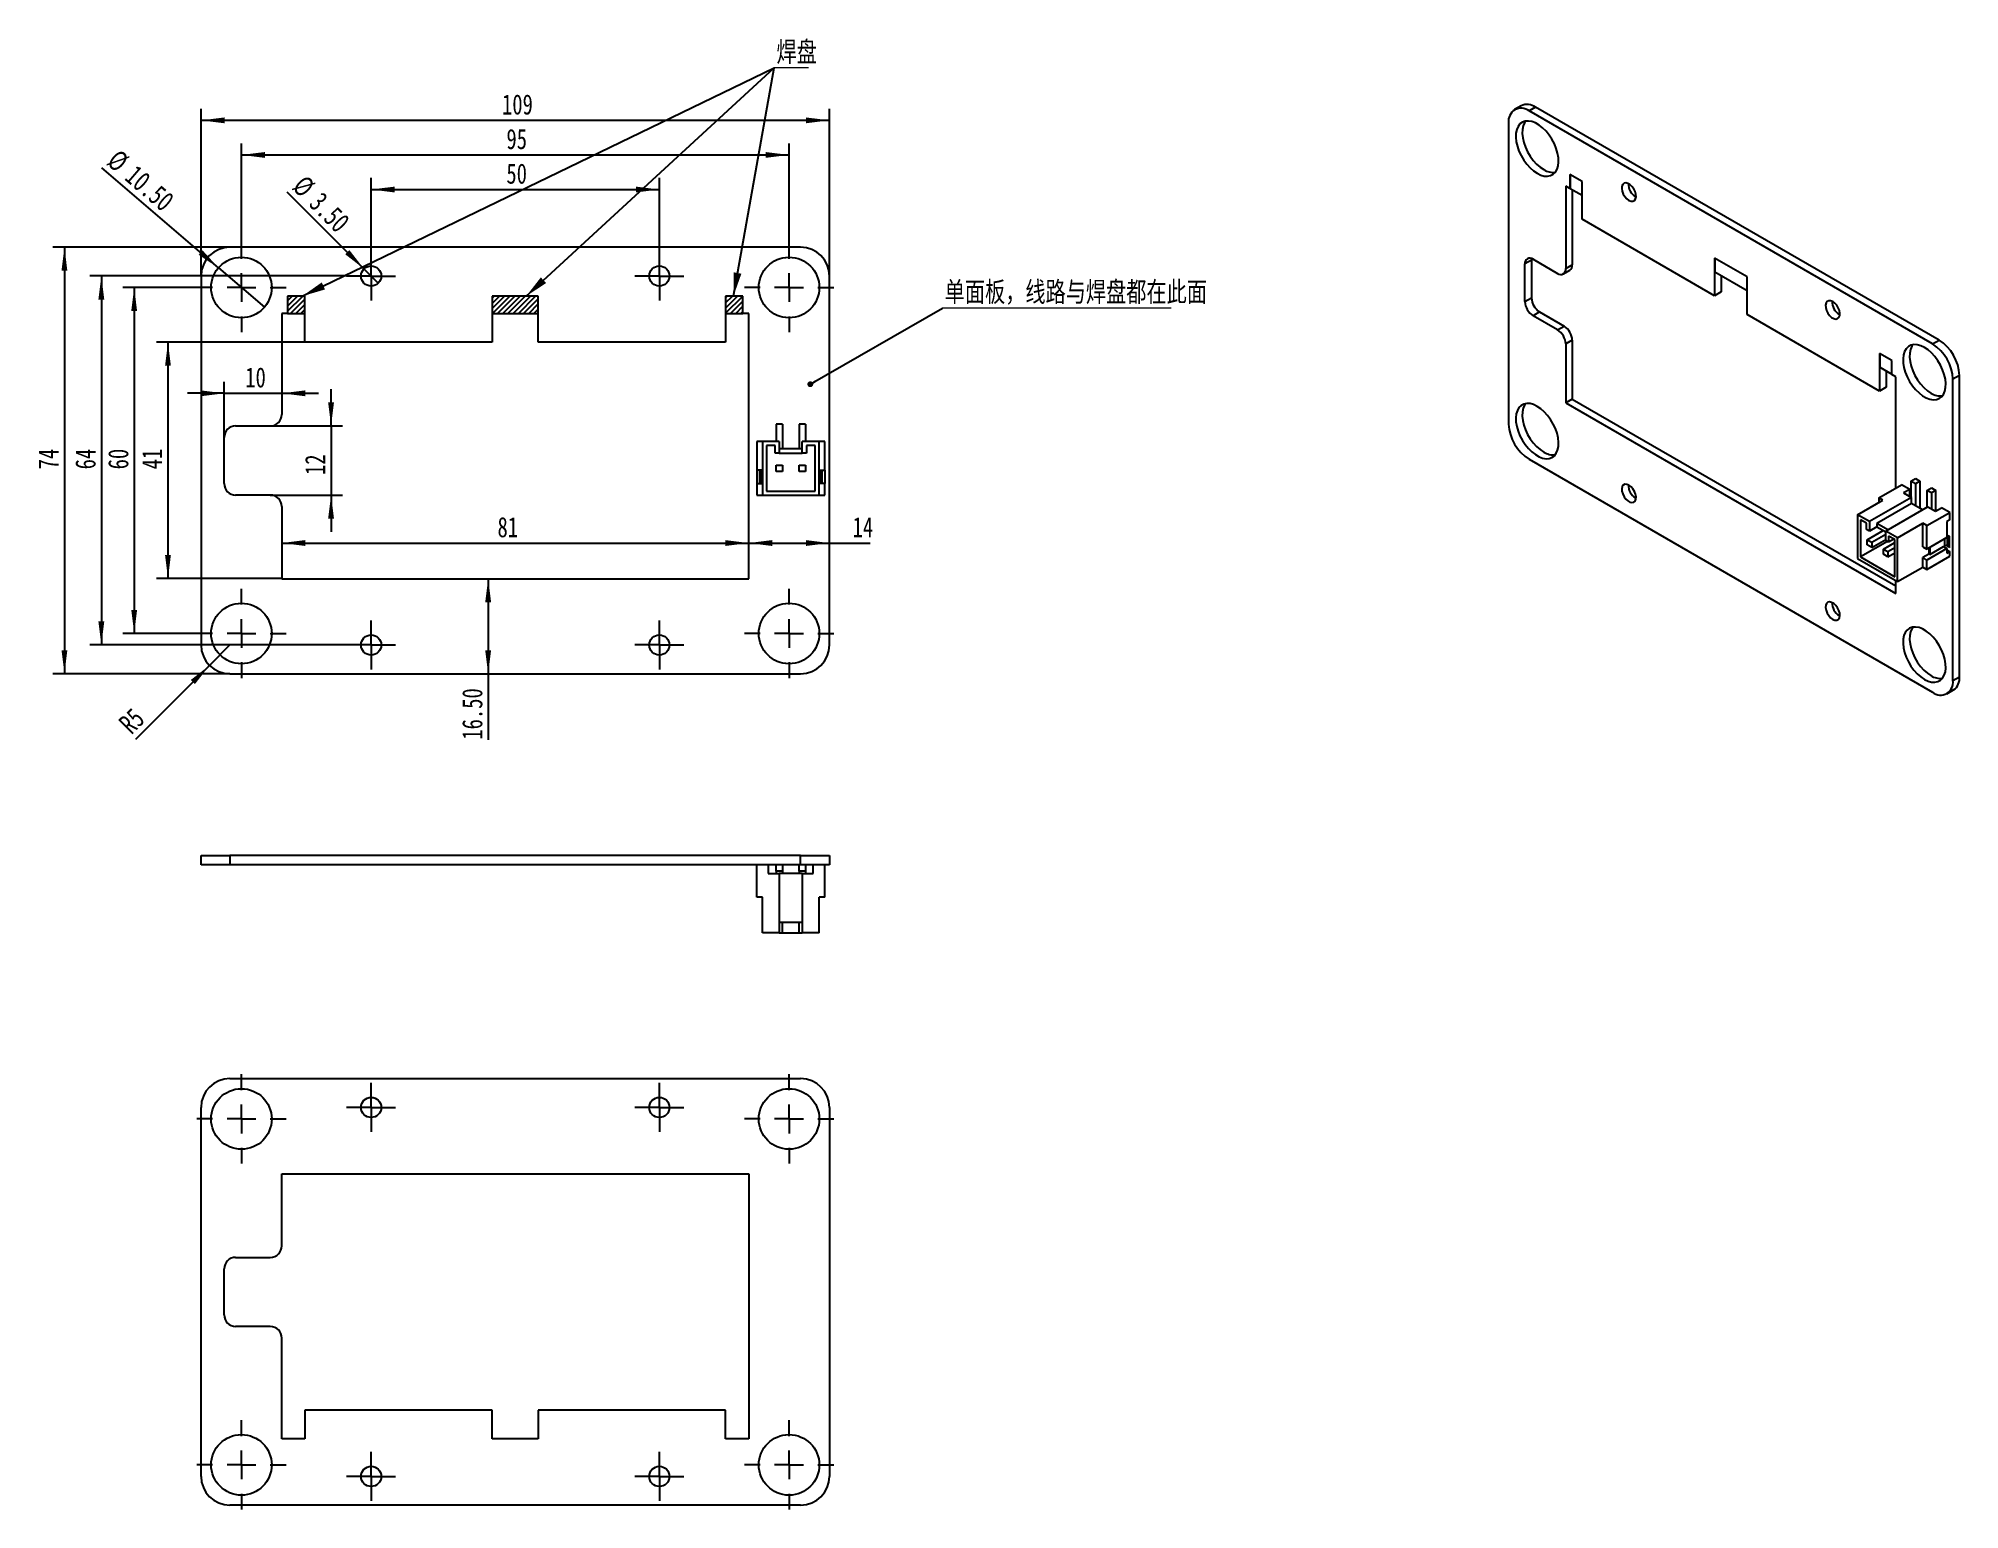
# Model space of a CAD drawing. Header units: millimetres. Extents: x 550 to 883, y 44 to 299.
import ezdxf

# ---------------------------------------------------------------- set-up
doc = ezdxf.new("R2010")
doc.units = ezdxf.units.MM
doc.linetypes.add('CENTERX2', pattern=[20.32, 12.7, -2.54, 2.54, -2.54])
for name, color, linetype, lineweight in [('中心线层', 1, 'CENTERX2', 25), ('剖面线层', 2, 'Continuous', 25), ('标注层', 150, 'Continuous', 25)]:
    doc.layers.add(name, color=color, linetype=linetype, lineweight=lineweight)
doc.styles.add('SLDTEXTSTYLE0', font='hyswlongfangsong.ttf', dxfattribs={"bigfont": 'bigfont'})
doc.styles.add('SLDTEXTSTYLE2', font='hyswlongfangsong.ttf')
doc.styles.get("Standard").update_dxf_attribs({"font": 'hyswlongfangsong.ttf'})
doc.dimstyles.new('SLDDIMSTYLE0', dxfattribs={"dimtxt": 3.5, "dimasz": 4.08, "dimexe": 0, "dimexo": 0.0625, "dimgap": 0.875, "dimtad": 2, "dimrnd": 1e-09, "dimzin": 12, "dimdsep": 46, "dimtxsty": 'SLDTEXTSTYLE2', "dimsah": 1, "dimcen": 0.09, "dimadec": 0, "dimazin": 3, "dimtfac": 1, "dimtofl": 0, "dimtmove": 0, "dimatfit": 3, "dimfxl": 0, "dimfrac": 2, "dimtolj": 1, "dimtzin": 12, "dimarcsym": 0})
doc.dimstyles.new('SLDDIMSTYLE1', dxfattribs={"dimtxt": 3.5, "dimasz": 4.08, "dimexe": 0, "dimexo": 0.0625, "dimgap": 0.875, "dimtad": 2, "dimrnd": 1e-09, "dimzin": 12, "dimdsep": 46, "dimtxsty": 'SLDTEXTSTYLE2', "dimsah": 1, "dimcen": 0, "dimadec": 0, "dimazin": 3, "dimtfac": 1, "dimtofl": 0, "dimtmove": 0, "dimatfit": 3, "dimfxl": 0, "dimfrac": 2, "dimtolj": 1, "dimtzin": 12, "dimarcsym": 0})
doc.dimstyles.new('SLDDIMSTYLE2', dxfattribs={"dimtxt": 3.5, "dimasz": 4.08, "dimexe": 0, "dimexo": 0.0625, "dimgap": 0.875, "dimtad": 2, "dimrnd": 1e-09, "dimzin": 4, "dimdsep": 46, "dimtxsty": 'SLDTEXTSTYLE2', "dimblk1": 'NONE', "dimsah": 1, "dimcen": 0, "dimadec": 0, "dimazin": 1, "dimtfac": 1, "dimtmove": 0, "dimatfit": 3, "dimldrblk": 'NONE', "dimfxl": 0, "dimfrac": 2, "dimtolj": 1, "dimtzin": 12, "dimarcsym": 0})
doc.dimstyles.new('SLDDIMSTYLE3', dxfattribs={"dimtxt": 3.5, "dimasz": 4.08, "dimexe": 0, "dimexo": 0.0625, "dimgap": 0.875, "dimtad": 2, "dimrnd": 1e-09, "dimzin": 4, "dimdsep": 46, "dimtxsty": 'SLDTEXTSTYLE2', "dimsah": 1, "dimcen": 0.09, "dimadec": 0, "dimazin": 1, "dimtfac": 1, "dimtofl": 0, "dimtmove": 0, "dimatfit": 3, "dimfxl": 0, "dimfrac": 2, "dimtolj": 1, "dimtzin": 12, "dimarcsym": 0})
doc.dimstyles.new('SLDDIMSTYLE4', dxfattribs={"dimtxt": 3.5, "dimasz": 4.08, "dimexe": 0, "dimexo": 0.0625, "dimgap": 0.875, "dimtad": 2, "dimrnd": 1e-09, "dimzin": 12, "dimdsep": 46, "dimtxsty": 'SLDTEXTSTYLE2', "dimsah": 1, "dimcen": 0.09, "dimadec": 0, "dimazin": 3, "dimtfac": 1, "dimtmove": 0, "dimatfit": 0, "dimfxl": 0, "dimfrac": 2, "dimtolj": 1, "dimtzin": 12, "dimarcsym": 0})
doc.dimstyles.new('SLDDIMSTYLE5', dxfattribs={"dimtxt": 0.18, "dimasz": 4.08, "dimexe": 0, "dimexo": 0.0625, "dimgap": 0, "dimtad": 0, "dimtih": 1, "dimtoh": 1, "dimdec": 0, "dimrnd": 1e-09, "dimzin": 0, "dimdsep": 46, "dimtxsty": 'Standard', "dimsah": 1, "dimcen": 0.09, "dimadec": 0, "dimazin": 0, "dimtfac": 4.08, "dimtdec": 0, "dimtofl": 0, "dimtmove": 0, "dimatfit": 3, "dimfxl": 0, "dimfrac": 2, "dimtolj": 1, "dimtzin": 0, "dimarcsym": 0})
doc.dimstyles.new('SLDDIMSTYLE6', dxfattribs={"dimtxt": 0.18, "dimasz": 1.016, "dimexe": 0, "dimexo": 0.0625, "dimgap": 0, "dimtad": 0, "dimtih": 1, "dimtoh": 1, "dimdec": 0, "dimrnd": 1e-09, "dimzin": 0, "dimdsep": 46, "dimtxsty": 'Standard', "dimblk1": 'DOT', "dimblk2": 'DOT', "dimsah": 1, "dimcen": 0.09, "dimadec": 0, "dimazin": 0, "dimtfac": 1.016, "dimtdec": 0, "dimtofl": 0, "dimtmove": 0, "dimatfit": 3, "dimldrblk": 'DOT', "dimfxl": 0, "dimfrac": 2, "dimtolj": 1, "dimtzin": 0, "dimarcsym": 0})

# ---------------------------------------------------------------- blocks, each defined once
blk = doc.blocks.new('_D')
at = {"layer": '标注层'}
for p, q in [((577.93, 257.81), (577.93, 286.81)), ((686.93, 257.81), (686.93, 286.81)), ((577.93, 284.81), (686.93, 284.81))]:
    blk.add_line(p, q, dxfattribs=at)
for points in [[(577.93, 284.81), (582.01, 284.3), (582.01, 285.31)], [(686.93, 284.81), (682.85, 285.31), (682.85, 284.3)]]:
    blk.add_solid(points, dxfattribs=at)
at = {"layer": '标注层', "insert": (630.13, 289.32), "char_height": 3.5, "attachment_point": 1, "style": 'SLDTEXTSTYLE2'}
blk.add_mtext('109', dxfattribs=at)
blk = doc.blocks.new('_D_1')
at = {"layer": '标注层'}
for p, q in [((582.93, 262.81), (552.23, 262.81)), ((554.23, 262.81), (554.23, 188.81)), ((582.93, 188.81), (552.23, 188.81))]:
    blk.add_line(p, q, dxfattribs=at)
for points in [[(554.23, 262.81), (553.72, 258.73), (554.73, 258.73)], [(554.23, 188.81), (554.73, 192.89), (553.72, 192.89)]]:
    blk.add_solid(points, dxfattribs=at)
at = {"layer": '标注层', "insert": (549.71, 224.27), "char_height": 3.5, "attachment_point": 1, "rotation": 90, "style": 'SLDTEXTSTYLE2'}
blk.add_mtext('74', dxfattribs=at)
blk = doc.blocks.new('_D_2')
at = {"layer": '标注层'}
for q in [(582.93, 193.81), (566.57, 177.44)]:
    blk.add_line((579.39, 190.27), q, dxfattribs=at)
blk.add_solid([(579.39, 190.27), (576.15, 187.74), (576.87, 187.03)], dxfattribs=at)
at = {"layer": '标注层', "insert": (563.38, 180.62), "char_height": 3.5, "attachment_point": 1, "rotation": 45, "style": 'SLDTEXTSTYLE2'}
blk.add_mtext('R5', dxfattribs=at)
blk = doc.blocks.new('_D_3')
at = {"layer": '标注层'}
for p, q in [((584.93, 263.56), (584.93, 280.81)), ((679.93, 263.56), (679.93, 280.81)), ((584.93, 278.81), (679.93, 278.81))]:
    blk.add_line(p, q, dxfattribs=at)
for points in [[(584.93, 278.81), (589.01, 278.3), (589.01, 279.31)], [(679.93, 278.81), (675.85, 279.31), (675.85, 278.3)]]:
    blk.add_solid(points, dxfattribs=at)
at = {"layer": '标注层', "insert": (630.9, 283.32), "char_height": 3.5, "attachment_point": 1, "style": 'SLDTEXTSTYLE2'}
blk.add_mtext('95', dxfattribs=at)
blk = doc.blocks.new('_D_4')
at = {"layer": '标注层'}
for p, q in [((577.18, 255.81), (564.33, 255.81)), ((566.33, 255.81), (566.33, 195.81)), ((577.18, 195.81), (564.33, 195.81))]:
    blk.add_line(p, q, dxfattribs=at)
for points in [[(566.33, 255.81), (565.82, 251.73), (566.83, 251.73)], [(566.33, 195.81), (566.83, 199.89), (565.82, 199.89)]]:
    blk.add_solid(points, dxfattribs=at)
at = {"layer": '标注层', "insert": (561.81, 224.27), "char_height": 3.5, "attachment_point": 1, "rotation": 90, "style": 'SLDTEXTSTYLE2'}
blk.add_mtext('60', dxfattribs=at)
blk = doc.blocks.new('_D_5')
at = {"layer": '标注层'}
for p, q in [((607.43, 262.06), (607.43, 274.81)), ((657.43, 262.06), (657.43, 274.81)), ((607.43, 272.81), (657.43, 272.81))]:
    blk.add_line(p, q, dxfattribs=at)
for points in [[(607.43, 272.81), (611.51, 272.3), (611.51, 273.31)], [(657.43, 272.81), (653.35, 273.31), (653.35, 272.3)]]:
    blk.add_solid(points, dxfattribs=at)
at = {"layer": '标注层', "insert": (630.89, 277.32), "char_height": 3.5, "attachment_point": 1, "style": 'SLDTEXTSTYLE2'}
blk.add_mtext('50', dxfattribs=at)
blk = doc.blocks.new('_D_6')
at = {"layer": '标注层'}
for p, q in [((603.18, 257.81), (558.63, 257.81)), ((560.63, 257.81), (560.63, 193.81)), ((603.18, 193.81), (558.63, 193.81))]:
    blk.add_line(p, q, dxfattribs=at)
for points in [[(560.63, 257.81), (560.12, 253.73), (561.14, 253.73)], [(560.63, 193.81), (561.14, 197.89), (560.12, 197.89)]]:
    blk.add_solid(points, dxfattribs=at)
at = {"layer": '标注层', "insert": (556.12, 224.27), "char_height": 3.5, "attachment_point": 1, "rotation": 90, "style": 'SLDTEXTSTYLE2'}
blk.add_mtext('64', dxfattribs=at)
blk = doc.blocks.new('_D_7')
at = {"layer": '标注层'}
for q in [(560.72, 276.55), (588.92, 252.39)]:
    blk.add_line((580.94, 259.22), q, dxfattribs=at)
blk.add_solid([(580.94, 259.22), (578.18, 262.26), (577.51, 261.49)], dxfattribs=at)
at = {"layer": '标注层', "char_height": 3.5, "attachment_point": 1, "rotation": 319.4073, "style": 'SLDTEXTSTYLE2'}
for s, insert in [('%%c', (563.65, 279.98)), ('10.50', (566.77, 277.29))]:
    blk.add_mtext(s, dxfattribs=dict(at, insert=insert))
blk = doc.blocks.new('_NONE')
blk = doc.blocks.new('_D_8')
at = {"layer": '标注层'}
for q in [(592.87, 272.37), (608.67, 256.57)]:
    blk.add_line((606.19, 259.04), q, dxfattribs=at)
blk.add_solid([(606.19, 259.04), (603.67, 262.29), (602.95, 261.57)], dxfattribs=at)
at = {"layer": '标注层', "char_height": 3.5, "attachment_point": 1, "rotation": 315, "style": 'SLDTEXTSTYLE2'}
for s, insert in [('%%c', (596.04, 275.54)), ('3.50', (598.94, 272.62))]:
    blk.add_mtext(s, dxfattribs=dict(at, insert=insert))
blk = doc.blocks.new('_D_9')
at = {"layer": '标注层'}
for p, q in [((627.73, 205.31), (627.73, 188.81)), ((627.73, 188.81), (627.73, 177.38))]:
    blk.add_line(p, q, dxfattribs=at)
for points in [[(627.73, 205.31), (627.22, 201.23), (628.24, 201.23)], [(627.73, 188.81), (628.24, 192.89), (627.22, 192.89)]]:
    blk.add_solid(points, dxfattribs=at)
at = {"layer": '标注层', "insert": (623.22, 177.38), "char_height": 3.5, "attachment_point": 1, "rotation": 90, "style": 'SLDTEXTSTYLE2'}
blk.add_mtext('16.50', dxfattribs=at)
blk = doc.blocks.new('_D_10')
at = {"layer": '标注层'}
for p, q in [((672.93, 211.49), (686.93, 211.49)), ((686.93, 211.49), (694.02, 211.49))]:
    blk.add_line(p, q, dxfattribs=at)
for points in [[(672.93, 211.49), (677.01, 210.98), (677.01, 212)], [(686.93, 211.49), (682.85, 212), (682.85, 210.98)]]:
    blk.add_solid(points, dxfattribs=at)
at = {"layer": '标注层', "insert": (690.95, 216), "char_height": 3.5, "attachment_point": 1, "style": 'SLDTEXTSTYLE2'}
blk.add_mtext('14', dxfattribs=at)
blk = doc.blocks.new('_D_11')
at = {"layer": '标注层'}
blk.add_line((591.93, 211.49), (672.93, 211.49), dxfattribs=at)
for points in [[(591.93, 211.49), (596.01, 210.98), (596.01, 212)], [(672.93, 211.49), (668.85, 212), (668.85, 210.98)]]:
    blk.add_solid(points, dxfattribs=at)
at = {"layer": '标注层', "insert": (629.35, 216), "char_height": 3.5, "attachment_point": 1, "style": 'SLDTEXTSTYLE2'}
blk.add_mtext('81', dxfattribs=at)
blk = doc.blocks.new('_D_12')
at = {"layer": '标注层'}
for p, q in [((595.93, 246.31), (570.19, 246.31)), ((572.19, 246.31), (572.19, 205.31)), ((591.93, 205.31), (570.19, 205.31))]:
    blk.add_line(p, q, dxfattribs=at)
for points in [[(572.19, 246.31), (571.68, 242.23), (572.69, 242.23)], [(572.19, 205.31), (572.69, 209.39), (571.68, 209.39)]]:
    blk.add_solid(points, dxfattribs=at)
at = {"layer": '标注层', "insert": (567.67, 224.27), "char_height": 3.5, "attachment_point": 1, "rotation": 90, "style": 'SLDTEXTSTYLE2'}
blk.add_mtext('41', dxfattribs=at)
blk = doc.blocks.new('_D_13')
at = {"layer": '标注层'}
for p, q in [((600.48, 231.81), (600.48, 238.16)), ((589.93, 231.81), (602.48, 231.81)), ((600.48, 231.81), (600.48, 219.81)), ((589.93, 219.81), (602.48, 219.81)), ((600.48, 219.81), (600.48, 213.46))]:
    blk.add_line(p, q, dxfattribs=at)
for points in [[(600.48, 231.81), (600.99, 235.89), (599.97, 235.89)], [(600.48, 219.81), (599.97, 215.73), (600.99, 215.73)]]:
    blk.add_solid(points, dxfattribs=at)
at = {"layer": '标注层', "insert": (595.97, 223.29), "char_height": 3.5, "attachment_point": 1, "rotation": 90, "style": 'SLDTEXTSTYLE2'}
blk.add_mtext('12', dxfattribs=at)
blk = doc.blocks.new('_D_14')
at = {"layer": '标注层'}
for p, q in [((581.93, 237.46), (575.58, 237.46)), ((581.93, 229.81), (581.93, 239.46)), ((581.93, 237.46), (591.93, 237.46)), ((591.93, 237.46), (598.28, 237.46))]:
    blk.add_line(p, q, dxfattribs=at)
for points in [[(581.93, 237.46), (577.85, 237.97), (577.85, 236.95)], [(591.93, 237.46), (596.01, 236.95), (596.01, 237.97)]]:
    blk.add_solid(points, dxfattribs=at)
at = {"layer": '标注层', "insert": (585.59, 241.97), "char_height": 3.5, "attachment_point": 1, "style": 'SLDTEXTSTYLE2'}
blk.add_mtext('10', dxfattribs=at)
blk = doc.blocks.new('SW_NOTE_0')
at = {"color": 0, "linetype": 'Continuous', "lineweight": 0}
blk.add_line((6, 0), (0, 0), dxfattribs=at)
blk.add_line((6, 0), (0, 0), dxfattribs=at)
blk.add_line((6, 0), (0, 0), dxfattribs=at)
at = {"color": 0, "linetype": 'Continuous', "lineweight": 0, "insert": (0.42, 4.54), "char_height": 3.5, "attachment_point": 1, "style": 'SLDTEXTSTYLE0'}
blk.add_mtext('焊盘', dxfattribs=at)
blk = doc.blocks.new('SW_NOTE_1')
at = {"color": 0, "linetype": 'Continuous', "lineweight": 0}
blk.add_line((39.68, 0), (0, 0), dxfattribs=at)
at = {"color": 0, "linetype": 'Continuous', "lineweight": 0, "insert": (0.39, 4.61), "char_height": 3.5, "attachment_point": 1, "style": 'SLDTEXTSTYLE0'}
blk.add_mtext('单面板，线路与焊盘都在此面', dxfattribs=at)
blk = doc.blocks.new('_DOT')
at = {"color": 0, "linetype": 'ByBlock', "lineweight": -2}
blk.add_line((-0.5, 0), (-1, 0), dxfattribs=at)
at = {"color": 0, "linetype": 'ByBlock', "const_width": 0.5}
blk.add_lwpolyline([(-0.25, 0, 1), (0.25, 0, 1)], format="xyb", close=True, dxfattribs=at)
blk = doc.blocks.new('SW_CENTERMARKSYMBOL_0')
at = {"layer": '中心线层', "color": 0}
for p, q in [((0, 5), (0, 7.75)), ((-5, 0), (-7.75, 0)), ((0, 0), (-2.5, 0)), ((0, 0), (0, 2.5)), ((0, 0), (0, -2.5)), ((0, 0), (2.5, 0)), ((5, 0), (7.75, 0)), ((0, -5), (0, -7.75))]:
    blk.add_line(p, q, dxfattribs=at)
blk = doc.blocks.new('SW_CENTERMARKSYMBOL_1')
at = {"layer": '中心线层', "color": 0}
for p, q in [((0, 5), (0, 7.75)), ((-5, 0), (-7.75, 0)), ((0, 0), (-2.5, 0)), ((0, 0), (0, 2.5)), ((0, 0), (0, -2.5)), ((0, 0), (2.5, 0)), ((5, 0), (7.75, 0)), ((0, -5), (0, -7.75))]:
    blk.add_line(p, q, dxfattribs=at)
blk = doc.blocks.new('SW_CENTERMARKSYMBOL_2')
at = {"layer": '中心线层', "color": 0}
for p, q in [((0, 5), (0, 7.75)), ((-5, 0), (-7.75, 0)), ((0, 0), (-2.5, 0)), ((0, 0), (0, 2.5)), ((0, 0), (0, -2.5)), ((0, 0), (2.5, 0)), ((5, 0), (7.75, 0)), ((0, -5), (0, -7.75))]:
    blk.add_line(p, q, dxfattribs=at)
blk = doc.blocks.new('SW_CENTERMARKSYMBOL_3')
at = {"layer": '中心线层', "color": 0}
for p, q in [((0, 5), (0, 7.75)), ((-5, 0), (-7.75, 0)), ((0, 0), (-2.5, 0)), ((0, 0), (0, 2.5)), ((0, 0), (0, -2.5)), ((0, 0), (2.5, 0)), ((5, 0), (7.75, 0)), ((0, -5), (0, -7.75))]:
    blk.add_line(p, q, dxfattribs=at)
blk = doc.blocks.new('SW_CENTERMARKSYMBOL_4')
at = {"layer": '中心线层', "color": 0}
for p, q in [((0, 2.5), (0, 4.25)), ((-2.5, 0), (-4.25, 0)), ((0, 0), (-2.5, 0)), ((0, 0), (0, 2.5)), ((0, 0), (0, -2.5)), ((0, 0), (2.5, 0)), ((2.5, 0), (4.25, 0)), ((0, -2.5), (0, -4.25))]:
    blk.add_line(p, q, dxfattribs=at)
blk = doc.blocks.new('SW_CENTERMARKSYMBOL_5')
at = {"layer": '中心线层', "color": 0}
for p, q in [((0, 2.5), (0, 4.25)), ((-2.5, 0), (-4.25, 0)), ((0, 0), (-2.5, 0)), ((0, 0), (0, 2.5)), ((0, 0), (0, -2.5)), ((0, 0), (2.5, 0)), ((2.5, 0), (4.25, 0)), ((0, -2.5), (0, -4.25))]:
    blk.add_line(p, q, dxfattribs=at)
blk = doc.blocks.new('SW_CENTERMARKSYMBOL_6')
at = {"layer": '中心线层', "color": 0}
for p, q in [((0, 2.5), (0, 4.25)), ((-2.5, 0), (-4.25, 0)), ((0, 0), (-2.5, 0)), ((0, 0), (0, 2.5)), ((0, 0), (0, -2.5)), ((0, 0), (2.5, 0)), ((2.5, 0), (4.25, 0)), ((0, -2.5), (0, -4.25))]:
    blk.add_line(p, q, dxfattribs=at)
blk = doc.blocks.new('SW_CENTERMARKSYMBOL_7')
at = {"layer": '中心线层', "color": 0}
for p, q in [((0, 2.5), (0, 4.25)), ((-2.5, 0), (-4.25, 0)), ((0, 0), (-2.5, 0)), ((0, 0), (0, 2.5)), ((0, 0), (0, -2.5)), ((0, 0), (2.5, 0)), ((2.5, 0), (4.25, 0)), ((0, -2.5), (0, -4.25))]:
    blk.add_line(p, q, dxfattribs=at)
blk = doc.blocks.new('SW_CENTERMARKSYMBOL_8')
at = {"layer": '中心线层', "color": 0}
for p, q in [((0, 5), (0, 7.75)), ((-5, 0), (-7.75, 0)), ((0, 0), (-2.5, 0)), ((0, 0), (0, 2.5)), ((0, 0), (0, -2.5)), ((0, 0), (2.5, 0)), ((5, 0), (7.75, 0)), ((0, -5), (0, -7.75))]:
    blk.add_line(p, q, dxfattribs=at)
blk = doc.blocks.new('SW_CENTERMARKSYMBOL_9')
at = {"layer": '中心线层', "color": 0}
for p, q in [((0, 5), (0, 7.75)), ((-5, 0), (-7.75, 0)), ((0, 0), (-2.5, 0)), ((0, 0), (0, 2.5)), ((0, 0), (0, -2.5)), ((0, 0), (2.5, 0)), ((5, 0), (7.75, 0)), ((0, -5), (0, -7.75))]:
    blk.add_line(p, q, dxfattribs=at)
blk = doc.blocks.new('SW_CENTERMARKSYMBOL_10')
at = {"layer": '中心线层', "color": 0}
for p, q in [((0, 5), (0, 7.75)), ((-5, 0), (-7.75, 0)), ((0, 0), (-2.5, 0)), ((0, 0), (0, 2.5)), ((0, 0), (0, -2.5)), ((0, 0), (2.5, 0)), ((5, 0), (7.75, 0)), ((0, -5), (0, -7.75))]:
    blk.add_line(p, q, dxfattribs=at)
blk = doc.blocks.new('SW_CENTERMARKSYMBOL_11')
at = {"layer": '中心线层', "color": 0}
for p, q in [((0, 5), (0, 7.75)), ((-5, 0), (-7.75, 0)), ((0, 0), (-2.5, 0)), ((0, 0), (0, 2.5)), ((0, 0), (0, -2.5)), ((0, 0), (2.5, 0)), ((5, 0), (7.75, 0)), ((0, -5), (0, -7.75))]:
    blk.add_line(p, q, dxfattribs=at)
blk = doc.blocks.new('SW_CENTERMARKSYMBOL_12')
at = {"layer": '中心线层', "color": 0}
for p, q in [((0, 2.5), (0, 4.25)), ((-2.5, 0), (-4.25, 0)), ((0, 0), (-2.5, 0)), ((0, 0), (0, 2.5)), ((0, 0), (0, -2.5)), ((0, 0), (2.5, 0)), ((2.5, 0), (4.25, 0)), ((0, -2.5), (0, -4.25))]:
    blk.add_line(p, q, dxfattribs=at)
blk = doc.blocks.new('SW_CENTERMARKSYMBOL_13')
at = {"layer": '中心线层', "color": 0}
for p, q in [((0, 2.5), (0, 4.25)), ((-2.5, 0), (-4.25, 0)), ((0, 0), (-2.5, 0)), ((0, 0), (0, 2.5)), ((0, 0), (0, -2.5)), ((0, 0), (2.5, 0)), ((2.5, 0), (4.25, 0)), ((0, -2.5), (0, -4.25))]:
    blk.add_line(p, q, dxfattribs=at)
blk = doc.blocks.new('SW_CENTERMARKSYMBOL_14')
at = {"layer": '中心线层', "color": 0}
for p, q in [((0, 2.5), (0, 4.25)), ((-2.5, 0), (-4.25, 0)), ((0, 0), (-2.5, 0)), ((0, 0), (0, 2.5)), ((0, 0), (0, -2.5)), ((0, 0), (2.5, 0)), ((2.5, 0), (4.25, 0)), ((0, -2.5), (0, -4.25))]:
    blk.add_line(p, q, dxfattribs=at)
blk = doc.blocks.new('SW_CENTERMARKSYMBOL_15')
at = {"layer": '中心线层', "color": 0}
for p, q in [((0, 2.5), (0, 4.25)), ((-2.5, 0), (-4.25, 0)), ((0, 0), (-2.5, 0)), ((0, 0), (0, 2.5)), ((0, 0), (0, -2.5)), ((0, 0), (2.5, 0)), ((2.5, 0), (4.25, 0)), ((0, -2.5), (0, -4.25))]:
    blk.add_line(p, q, dxfattribs=at)

msp = doc.modelspace()

# ---------------------------------------------------------------- hatches: boundary and pattern name
at = {"layer": '剖面线层'}
h = msp.add_hatch(dxfattribs=at)
h.set_pattern_fill('ANSI31', color=256, scale=0.2, style=0)
h.paths.add_polyline_path([(592.93, 251.306), (595.93, 251.306), (595.93, 254.306), (592.93, 254.306)], flags=0)
h = msp.add_hatch(dxfattribs=at)
h.set_pattern_fill('ANSI31', color=256, scale=0.2, style=0)
h.paths.add_polyline_path([(636.43, 254.306), (628.43, 254.306), (628.43, 251.306), (636.43, 251.306)], flags=0)
h = msp.add_hatch(dxfattribs=at)
h.set_pattern_fill('ANSI31', color=256, scale=0.2, style=0)
h.paths.add_polyline_path([(668.93, 254.306), (668.93, 251.306), (671.93, 251.306), (671.93, 254.306)], flags=0)

# ---------------------------------------------------------------- linework, layer by layer
at = {"color": 7, "linetype": 'Continuous', "lineweight": 25}
for p, q in [((806.925, 287.337), (805.793, 286.684)), ((809.425, 287.089), (808.293, 286.436)), ((879.428, 246.677), (809.425, 287.089)), ((804.758, 284.395), (804.758, 232.136)), ((878.297, 246.024), (808.293, 286.436)), ((815.364, 272.964), (814.657, 273.372)), ((814.657, 273.372), (814.657, 259.083)), ((817.486, 274.189), (815.364, 275.414)), ((815.364, 275.414), (815.364, 272.964)), ((815.435, 275.373), (815.435, 273.005)), ((817.486, 267.657), (817.486, 274.189)), ((815.435, 273.005), (815.364, 272.964)), ((815.435, 273.005), (817.486, 271.821)), ((815.788, 272.801), (815.788, 259.736)), ((826.749, 271.577), (826.85, 271.523)), ((840.467, 254.39), (817.486, 267.657)), ((681.93, 262.806), (582.93, 262.806)), ((808.717, 260.552), (807.586, 259.899)), ((808.741, 260.837), (808.717, 260.552)), ((808.717, 260.552), (808.717, 254.019)), ((809, 260.715), (813.243, 258.266)), ((846.123, 257.657), (840.467, 260.922)), ((840.467, 260.922), (840.467, 254.39)), ((840.537, 260.882), (840.537, 258.514)), ((577.93, 257.806), (577.93, 193.806)), ((686.93, 193.806), (686.93, 257.806)), ((807.586, 253.366), (807.586, 259.899)), ((814.243, 258.167), (815.374, 258.82)), ((814.657, 259.083), (815.788, 259.736)), ((840.537, 258.514), (846.123, 255.289)), ((841.598, 257.901), (841.598, 255.043)), ((846.123, 251.124), (846.123, 257.657)), ((595.93, 254.306), (592.93, 254.306)), ((592.93, 254.306), (592.93, 251.306)), ((595.93, 246.306), (595.93, 254.306)), ((636.43, 254.306), (628.43, 254.306)), ((628.43, 254.306), (628.43, 246.306)), ((636.43, 246.306), (636.43, 254.306)), ((671.93, 254.306), (668.93, 254.306)), ((668.93, 254.306), (668.93, 246.306)), ((671.93, 251.306), (671.93, 254.306)), ((807.586, 253.366), (808.717, 254.019)), ((841.598, 255.043), (840.467, 254.39)), ((592.93, 251.306), (591.93, 251.306)), ((591.93, 251.306), (591.93, 233.806)), ((592.93, 251.306), (595.93, 251.306)), ((628.43, 251.306), (636.43, 251.306)), ((668.93, 251.306), (671.93, 251.306)), ((672.93, 251.306), (671.93, 251.306)), ((672.93, 205.306), (672.93, 251.306)), ((810.132, 251.57), (809, 250.917)), ((813.243, 248.468), (809, 250.917)), ((810.132, 251.57), (814.374, 249.121)), ((869.104, 237.858), (846.123, 251.124)), ((862.104, 251.167), (862.206, 251.113)), ((813.243, 248.468), (814.374, 249.121)), ((815.788, 246.671), (814.657, 246.018)), ((815.788, 246.671), (815.788, 236.464)), ((878.297, 246.024), (879.428, 246.677)), ((628.43, 246.306), (595.93, 246.306)), ((668.93, 246.306), (636.43, 246.306)), ((814.657, 246.018), (814.657, 235.811)), ((871.226, 243.166), (869.104, 244.39)), ((869.104, 244.39), (869.104, 237.858)), ((869.175, 244.349), (869.175, 241.981)), ((869.175, 241.981), (871.226, 240.798)), ((870.236, 241.369), (870.236, 238.511)), ((871.226, 240.716), (871.226, 243.166)), ((871.933, 240.308), (871.226, 240.716)), ((871.933, 221.038), (871.933, 240.308)), ((882.964, 240.553), (881.832, 239.9)), ((882.964, 188.295), (882.964, 240.553)), ((870.236, 238.511), (869.104, 237.858)), ((881.832, 187.642), (881.832, 239.9)), ((815.788, 236.464), (814.657, 235.811)), ((814.657, 235.811), (871.933, 202.747)), ((815.788, 236.464), (871.933, 204.053)), ((583.93, 231.806), (589.93, 231.806)), ((678.805, 232.106), (677.705, 232.106)), ((677.705, 232.106), (677.705, 229.106)), ((678.805, 232.106), (678.805, 227.806)), ((682.755, 232.106), (681.655, 232.106)), ((681.655, 232.106), (681.655, 227.806)), ((682.755, 232.106), (682.755, 229.106)), ((581.93, 221.806), (581.93, 229.806)), ((674.33, 229.106), (674.33, 224.106)), ((675.33, 229.106), (674.33, 229.106)), ((678.23, 229.106), (675.33, 229.106)), ((675.33, 229.106), (675.33, 219.806)), ((677.53, 228.406), (676.03, 228.406)), ((676.03, 228.406), (676.03, 220.506)), ((677.53, 227.106), (677.53, 228.406)), ((678.23, 227.106), (677.53, 227.106)), ((678.23, 229.106), (678.23, 227.106)), ((682.23, 227.806), (678.23, 227.806)), ((678.23, 227.106), (682.23, 227.106)), ((685.13, 229.106), (682.23, 229.106)), ((682.23, 227.106), (682.23, 229.106)), ((682.93, 227.106), (682.23, 227.106)), ((684.43, 228.406), (682.93, 228.406)), ((682.93, 228.406), (682.93, 227.106)), ((684.43, 220.506), (684.43, 228.406)), ((685.13, 219.806), (685.13, 229.106)), ((686.13, 229.106), (685.13, 229.106)), ((686.13, 224.106), (686.13, 229.106)), ((675.33, 224.106), (674.33, 224.106)), ((674.33, 224.106), (674.33, 221.806)), ((674.83, 221.806), (674.83, 224.106)), ((675.13, 224.106), (675.13, 221.806)), ((677.705, 225.006), (678.805, 225.006)), ((677.705, 223.906), (677.705, 225.006)), ((678.805, 223.906), (677.705, 223.906)), ((678.805, 225.006), (678.805, 223.906)), ((681.655, 223.906), (681.655, 225.006)), ((681.655, 225.006), (682.755, 225.006)), ((682.755, 223.906), (681.655, 223.906)), ((682.755, 225.006), (682.755, 223.906)), ((685.13, 224.106), (686.13, 224.106)), ((685.33, 224.106), (685.33, 221.806)), ((685.63, 224.106), (685.63, 221.806)), ((686.13, 224.106), (686.13, 221.806)), ((808.293, 226.012), (878.297, 185.6)), ((674.33, 221.806), (674.33, 219.806)), ((674.33, 221.806), (675.33, 221.806)), ((676.03, 220.506), (684.43, 220.506)), ((686.13, 221.806), (685.13, 221.806)), ((686.13, 219.806), (686.13, 221.806)), ((868.963, 219.323), (872.923, 221.609)), ((874.337, 220.793), (872.923, 221.609)), ((874.337, 220.793), (873.276, 220.18)), ((873.276, 220.18), (874.62, 219.405)), ((874.337, 219.568), (874.337, 220.793)), ((874.531, 222.232), (875.309, 222.681)), ((875.309, 221.783), (874.531, 222.232)), ((874.531, 222.232), (874.531, 219.456)), ((875.309, 222.681), (876.087, 222.232)), ((876.087, 222.232), (875.309, 221.783)), ((875.309, 221.783), (875.309, 217.945)), ((876.087, 222.232), (876.087, 217.496)), ((877.324, 220.619), (878.102, 221.069)), ((878.102, 220.17), (877.324, 220.619)), ((877.324, 220.619), (877.324, 217.7)), ((878.102, 221.069), (878.88, 220.619)), ((878.88, 220.619), (878.102, 220.17)), ((878.102, 220.17), (878.102, 217.394)), ((878.88, 217.047), (878.88, 220.619)), ((589.93, 219.806), (583.93, 219.806)), ((591.93, 217.806), (591.93, 205.306)), ((674.33, 219.806), (675.33, 219.806)), ((675.33, 219.806), (685.13, 219.806)), ((685.13, 219.806), (686.13, 219.806)), ((826.749, 219.318), (826.85, 219.264)), ((865.286, 216.384), (869.67, 218.915)), ((874.62, 219.405), (867.337, 215.2)), ((874.62, 218.343), (868.609, 214.873)), ((869.67, 218.915), (868.963, 219.323)), ((868.963, 219.323), (868.963, 218.507)), ((877.448, 217.772), (870.165, 213.567)), ((874.62, 218.343), (874.62, 219.405)), ((876.529, 217.241), (874.62, 218.343)), ((877.307, 214.506), (881.267, 216.792)), ((877.448, 217.772), (878.792, 216.996)), ((878.792, 216.996), (879.852, 217.609)), ((881.267, 216.792), (879.852, 217.609)), ((881.267, 215.486), (881.267, 216.792)), ((865.286, 216.384), (865.286, 208.79)), ((867.337, 215.2), (865.286, 216.384)), ((866.842, 214.914), (865.781, 215.527)), ((865.781, 215.527), (865.781, 209.076)), ((866.842, 213.853), (866.842, 214.914)), ((867.337, 213.567), (866.842, 213.853)), ((866.965, 212.067), (869.723, 213.659)), ((867.337, 215.2), (867.337, 213.567)), ((868.609, 214.302), (867.337, 213.567)), ((868.609, 214.873), (868.609, 214.302)), ((870.518, 213.771), (868.609, 214.873)), ((868.609, 214.302), (870.165, 213.404)), ((872.216, 212.384), (870.165, 213.567)), ((870.165, 211.934), (870.165, 213.567)), ((872.216, 212.384), (876.6, 214.914)), ((877.307, 214.506), (876.6, 214.914)), ((876.6, 210.832), (876.6, 214.914)), ((877.307, 210.424), (877.307, 214.506)), ((881.267, 215.486), (880.772, 215.2)), ((880.772, 215.2), (880.772, 212.424)), ((870.449, 211.771), (865.781, 209.076)), ((866.965, 212.067), (867.743, 211.618)), ((866.965, 211.168), (866.965, 212.067)), ((867.743, 210.719), (866.965, 211.168)), ((867.743, 211.618), (870.165, 213.016)), ((867.743, 210.719), (870.165, 212.118)), ((867.743, 211.618), (867.743, 210.719)), ((869.758, 210.454), (871.721, 211.587)), ((869.758, 209.556), (869.758, 210.454)), ((869.758, 210.454), (870.536, 210.005)), ((870.66, 211.649), (870.165, 211.934)), ((870.536, 210.005), (871.721, 210.689)), ((870.536, 210.005), (870.536, 209.107)), ((871.721, 212.098), (870.66, 212.71)), ((870.66, 212.71), (870.66, 211.649)), ((871.579, 212.179), (870.66, 211.649)), ((871.721, 205.647), (871.721, 212.098)), ((872.216, 204.79), (872.216, 212.384)), ((876.6, 210.832), (877.307, 210.424)), ((880.772, 212.424), (877.307, 210.424)), ((880.772, 210.546), (877.307, 208.545)), ((877.66, 210.628), (877.66, 209.566)), ((877.802, 209.484), (880.206, 210.872)), ((877.802, 210.709), (877.802, 209.484)), ((880.206, 210.872), (880.418, 210.995)), ((880.206, 210.872), (880.772, 210.546)), ((880.772, 210.546), (880.772, 209.729)), ((880.772, 210.301), (881.267, 210.015)), ((880.772, 209.729), (881.267, 210.015)), ((880.842, 212.873), (881.196, 212.669)), ((880.842, 212.873), (880.842, 210.995)), ((881.196, 210.791), (880.842, 210.995)), ((881.196, 212.669), (881.267, 212.709)), ((881.196, 212.669), (881.196, 210.791)), ((881.196, 210.791), (881.267, 210.831)), ((881.267, 209.198), (881.267, 210.015)), ((865.286, 208.79), (872.216, 204.79)), ((865.781, 209.076), (871.721, 205.647)), ((870.536, 209.107), (869.758, 209.556)), ((870.536, 209.107), (871.721, 209.791)), ((872.216, 204.79), (876.6, 207.321)), ((877.66, 209.566), (876.6, 208.954)), ((876.6, 207.321), (876.6, 208.954)), ((877.307, 208.545), (876.6, 208.954)), ((876.6, 207.321), (877.307, 206.912)), ((877.307, 206.912), (881.267, 209.198)), ((877.307, 206.912), (877.307, 208.545)), ((877.802, 209.484), (877.66, 209.566)), ((591.93, 205.306), (672.93, 205.306)), ((871.933, 202.747), (871.933, 204.953)), ((862.104, 198.908), (862.206, 198.854)), ((582.93, 188.806), (681.93, 188.806)), ((881.832, 187.642), (882.964, 188.295)), ((880.797, 185.353), (881.928, 186.006)), ((577.93, 155.684), (577.93, 157.284)), ((577.93, 157.284), (582.93, 157.284)), ((582.93, 157.284), (582.93, 155.684)), ((681.93, 157.284), (582.93, 157.284)), ((681.93, 155.684), (681.93, 157.284)), ((681.93, 157.284), (686.93, 157.284)), ((686.93, 157.284), (686.93, 155.684)), ((582.93, 155.684), (577.93, 155.684)), ((681.93, 155.684), (582.93, 155.684)), ((674.33, 150.084), (674.33, 155.684)), ((676.33, 155.684), (676.33, 154.184)), ((676.33, 154.184), (678.23, 154.184)), ((677.705, 154.584), (677.705, 155.684)), ((678.805, 154.584), (677.705, 154.584)), ((677.705, 154.584), (677.705, 154.184)), ((678.23, 154.184), (678.23, 143.884)), ((682.23, 154.184), (678.23, 154.184)), ((678.805, 155.684), (678.805, 154.584)), ((678.805, 154.584), (678.805, 154.184)), ((681.655, 154.584), (681.655, 155.684)), ((682.755, 154.584), (681.655, 154.584)), ((681.655, 154.584), (681.655, 154.184)), ((686.93, 155.684), (681.93, 155.684)), ((682.23, 154.184), (682.23, 143.884)), ((682.23, 154.184), (684.13, 154.184)), ((682.755, 155.684), (682.755, 154.584)), ((682.755, 154.584), (682.755, 154.184)), ((684.13, 154.184), (684.13, 155.684)), ((686.13, 150.084), (686.13, 155.684)), ((675.33, 150.084), (674.33, 150.084)), ((675.33, 143.884), (675.33, 150.084)), ((686.13, 150.084), (685.13, 150.084)), ((685.13, 143.884), (685.13, 150.084)), ((678.23, 143.884), (675.33, 143.884)), ((682.23, 145.684), (678.23, 145.684)), ((678.23, 143.884), (678.805, 143.884)), ((678.805, 143.884), (678.805, 145.684)), ((678.805, 143.884), (681.655, 143.884)), ((681.655, 143.884), (681.655, 145.684)), ((681.655, 143.884), (682.23, 143.884)), ((685.13, 143.884), (682.23, 143.884)), ((582.93, 118.59), (681.93, 118.59)), ((577.93, 49.59), (577.93, 113.59)), ((686.93, 113.59), (686.93, 49.59)), ((591.93, 102.09), (672.93, 102.09)), ((591.93, 89.59), (591.93, 102.09)), ((672.93, 102.09), (672.93, 56.09)), ((583.93, 87.59), (589.93, 87.59)), ((581.93, 77.59), (581.93, 85.59)), ((589.93, 75.59), (583.93, 75.59)), ((591.93, 56.09), (591.93, 73.59)), ((595.93, 61.09), (595.93, 56.09)), ((628.43, 61.09), (595.93, 61.09)), ((628.43, 56.09), (628.43, 61.09)), ((636.43, 61.09), (636.43, 56.09)), ((668.93, 61.09), (636.43, 61.09)), ((668.93, 56.09), (668.93, 61.09)), ((595.93, 56.09), (591.93, 56.09)), ((636.43, 56.09), (628.43, 56.09)), ((672.93, 56.09), (668.93, 56.09)), ((681.93, 44.59), (582.93, 44.59))]:
    msp.add_line(p, q, dxfattribs=at)
at = {"color": 8, "linetype": 'Continuous', "lineweight": 25}
msp.add_line((880.418, 210.995), (880.418, 212.22), dxfattribs=at)
at = {"color": 7, "linetype": 'Continuous', "lineweight": 25, "flags": 128}
for points in [[(809.707, 275.617), (810.335, 275.317), (810.944, 275.148), (811.518, 275.116), (812.04, 275.222), (812.494, 275.463), (812.869, 275.832), (813.152, 276.317), (813.336, 276.906), (813.416, 277.581), (813.39, 278.323), (813.257, 279.11), (813.022, 279.92), (812.692, 280.73), (812.276, 281.516), (811.786, 282.256), (811.236, 282.928), (810.643, 283.513), (810.022, 283.994), (809.393, 284.357), (808.772, 284.593), (808.178, 284.693), (807.629, 284.656), (807.139, 284.482), (806.723, 284.176), (806.393, 283.748), (806.158, 283.208), (806.025, 282.574), (805.998, 281.863), (806.078, 281.096), (806.263, 280.294), (806.546, 279.481), (806.921, 278.681), (807.375, 277.915), (807.897, 277.207), (808.471, 276.576), (809.08, 276.041), (809.707, 275.617)], [(807.71, 284.671), (807.524, 284.401), (807.289, 283.862), (807.156, 283.227), (807.13, 282.516), (807.21, 281.749), (807.394, 280.947), (807.678, 280.134), (808.052, 279.334), (808.507, 278.568), (809.028, 277.86), (809.602, 277.229), (810.211, 276.694), (810.839, 276.27)], [(825.617, 270.924), (825.982, 270.777), (826.314, 270.77), (826.585, 270.903), (826.769, 271.166), (826.851, 271.533), (826.824, 271.974), (826.689, 272.448), (826.459, 272.914), (826.154, 273.33), (825.802, 273.659), (825.433, 273.872), (825.08, 273.95), (824.776, 273.886), (824.546, 273.686), (824.411, 273.367), (824.383, 272.958), (824.465, 272.495), (824.65, 272.02), (824.92, 271.574), (825.253, 271.198), (825.617, 270.924)], [(860.973, 253.371), (860.608, 253.518), (860.276, 253.525), (860.005, 253.392), (859.821, 253.129), (859.739, 252.762), (859.766, 252.321), (859.901, 251.847), (860.131, 251.381), (860.436, 250.965), (860.788, 250.636), (861.157, 250.423), (861.51, 250.345), (861.814, 250.409), (862.044, 250.609), (862.179, 250.928), (862.207, 251.337), (862.125, 251.799), (861.94, 252.275), (861.67, 252.721), (861.337, 253.097), (860.973, 253.371)], [(876.883, 245.412), (876.255, 245.712), (875.646, 245.881), (875.072, 245.912), (874.55, 245.806), (874.096, 245.566), (873.721, 245.197), (873.438, 244.712), (873.254, 244.123), (873.174, 243.448), (873.2, 242.706), (873.333, 241.919), (873.568, 241.108), (873.898, 240.299), (874.314, 239.513), (874.804, 238.773), (875.353, 238.101), (875.947, 237.516), (876.568, 237.035), (877.197, 236.672), (877.818, 236.436), (878.412, 236.336), (878.961, 236.373), (879.451, 236.547), (879.867, 236.853), (880.197, 237.281), (880.432, 237.82), (880.565, 238.454), (880.591, 239.165), (880.512, 239.933), (880.327, 240.735), (880.044, 241.547), (879.669, 242.348), (879.215, 243.114), (878.693, 243.822), (878.119, 244.453), (877.51, 244.988), (876.883, 245.412)], [(874.885, 245.891), (874.699, 245.621), (874.464, 245.082), (874.332, 244.448), (874.305, 243.737), (874.385, 242.97), (874.569, 242.168), (874.853, 241.355), (875.227, 240.554), (875.682, 239.789), (876.203, 239.081), (876.777, 238.45), (877.387, 237.915), (878.014, 237.491)], [(809.707, 235.198), (809.08, 235.499), (808.471, 235.668), (807.897, 235.699), (807.375, 235.593), (806.921, 235.353), (806.546, 234.984), (806.263, 234.499), (806.078, 233.91), (805.998, 233.235), (806.025, 232.493), (806.158, 231.705), (806.393, 230.895), (806.723, 230.086), (807.139, 229.3), (807.629, 228.56), (808.178, 227.888), (808.772, 227.303), (809.393, 226.822), (810.022, 226.458), (810.643, 226.223), (811.236, 226.123), (811.786, 226.16), (812.276, 226.334), (812.692, 226.64), (813.022, 227.068), (813.257, 227.607), (813.39, 228.241), (813.416, 228.952), (813.336, 229.72), (813.152, 230.521), (812.869, 231.334), (812.494, 232.135), (812.04, 232.901), (811.518, 233.609), (810.944, 234.24), (810.335, 234.775), (809.707, 235.198)], [(807.71, 235.678), (807.524, 235.408), (807.289, 234.869), (807.156, 234.235), (807.13, 233.524), (807.21, 232.757), (807.394, 231.955), (807.678, 231.142), (808.052, 230.341), (808.507, 229.576), (809.028, 228.867), (809.602, 228.237), (810.211, 227.702), (810.839, 227.278)], [(825.617, 221.523), (825.253, 221.67), (824.92, 221.677), (824.65, 221.543), (824.465, 221.281), (824.383, 220.913), (824.411, 220.472), (824.546, 219.998), (824.776, 219.532), (825.08, 219.116), (825.433, 218.787), (825.802, 218.574), (826.154, 218.497), (826.459, 218.561), (826.689, 218.761), (826.824, 219.08), (826.851, 219.488), (826.769, 219.951), (826.585, 220.426), (826.314, 220.872), (825.982, 221.249), (825.617, 221.523)], [(880.772, 212.903), (880.797, 212.894), (880.842, 212.873)], [(860.973, 198.255), (861.337, 198.108), (861.67, 198.101), (861.94, 198.234), (862.125, 198.497), (862.207, 198.865), (862.179, 199.305), (862.044, 199.78), (861.814, 200.245), (861.51, 200.661), (861.157, 200.99), (860.788, 201.203), (860.436, 201.281), (860.131, 201.217), (859.901, 201.017), (859.766, 200.698), (859.739, 200.289), (859.821, 199.827), (860.005, 199.351), (860.276, 198.906), (860.608, 198.529), (860.973, 198.255)], [(876.883, 187.845), (877.51, 187.545), (878.119, 187.376), (878.693, 187.345), (879.215, 187.451), (879.669, 187.691), (880.044, 188.06), (880.327, 188.545), (880.512, 189.134), (880.591, 189.809), (880.565, 190.551), (880.432, 191.338), (880.197, 192.149), (879.867, 192.958), (879.451, 193.744), (878.961, 194.484), (878.412, 195.156), (877.818, 195.741), (877.197, 196.222), (876.568, 196.585), (875.947, 196.821), (875.353, 196.921), (874.804, 196.884), (874.314, 196.71), (873.898, 196.404), (873.568, 195.976), (873.333, 195.437), (873.2, 194.802), (873.174, 194.091), (873.254, 193.324), (873.438, 192.522), (873.721, 191.71), (874.096, 190.909), (874.55, 190.143), (875.072, 189.435), (875.646, 188.804), (876.255, 188.269), (876.883, 187.845)], [(874.885, 196.899), (874.699, 196.629), (874.464, 196.09), (874.332, 195.456), (874.305, 194.745), (874.385, 193.977), (874.569, 193.176), (874.853, 192.363), (875.227, 191.562), (875.682, 190.796), (876.203, 190.088), (876.777, 189.457), (877.387, 188.922), (878.014, 188.499)]]:
    msp.add_lwpolyline(points, dxfattribs=at)
at = {"color": 7, "linetype": 'Continuous', "lineweight": 25}
for centre, radius in [((584.93, 255.806), 5.25), ((679.93, 255.806), 5.25), ((607.43, 257.806), 1.75), ((657.43, 257.806), 1.75), ((584.93, 195.806), 5.25), ((679.93, 195.806), 5.25), ((607.43, 193.806), 1.75), ((657.43, 193.806), 1.75), ((584.93, 111.59), 5.25), ((679.93, 111.59), 5.25), ((607.43, 113.59), 1.75), ((657.43, 113.59), 1.75), ((584.93, 51.59), 5.25), ((679.93, 51.59), 5.25), ((607.43, 49.59), 1.75), ((657.43, 49.59), 1.75)]:
    msp.add_circle(centre, radius, dxfattribs=at)
for centre, radius, start, end in [((806.924, 284.725), 2.191, 51.32581, 188.68494), ((807.96, 285.049), 2.512, 54.34106, 114.34848), ((812.5, 278.79), 3.018, 236.60089, 276.39234), ((828.107, 273.784), 2.592, 178.87087, 238.39677), ((582.93, 257.806), 5, 90, 180), ((681.93, 257.806), 5, 0, 90), ((808.448, 260.038), 0.873, 50.79671, 189.21404), ((813.795, 258.943), 0.873, 230.79671, 9.21404), ((814.837, 259.615), 0.959, 304.05635, 7.25583), ((810.656, 253.506), 3.074, 182.60548, 237.39452), ((811.788, 254.159), 3.074, 182.60548, 237.39452), ((863.462, 253.374), 2.592, 178.87087, 238.39677), ((811.587, 245.878), 3.074, 2.60548, 57.39452), ((812.718, 246.532), 3.074, 2.60548, 57.39452), ((875.32, 240.223), 7.651, 2.4764, 57.5236), ((874.189, 239.57), 7.651, 2.4763, 57.5237), ((879.675, 240.011), 3.018, 236.60089, 276.39234), ((589.93, 233.806), 2, 270, 0), ((583.93, 229.806), 2, 90, 180), ((812.401, 232.467), 7.651, 182.4763, 237.5237), ((812.5, 229.798), 3.018, 236.60089, 276.39234), ((583.93, 221.806), 2, 180, 270), ((828.107, 221.526), 2.592, 178.87087, 238.39677), ((589.93, 217.806), 2, 0, 90), ((880.63, 210.585), 0.461, 62.60967, 117.39033), ((863.462, 201.116), 2.592, 178.87087, 238.39677), ((582.93, 193.806), 5, 180, 270), ((681.93, 193.806), 5, 270, 0), ((879.675, 191.018), 3.018, 236.60089, 276.39234), ((879.666, 187.311), 2.191, 231.32581, 8.68494), ((880.532, 188.016), 2.448, 304.77892, 6.53326), ((582.93, 113.59), 5, 90, 180), ((681.93, 113.59), 5, 0, 90), ((583.93, 85.59), 2, 90, 180), ((589.93, 89.59), 2, 270, 0), ((583.93, 77.59), 2, 180, 270), ((589.93, 73.59), 2, 0, 90), ((582.93, 49.59), 5, 180, 270), ((681.93, 49.59), 5, 270, 0)]:
    msp.add_arc(centre, radius, start, end, dxfattribs=at)

# ---------------------------------------------------------------- block references
at = {"color": 7, "linetype": 'Continuous', "lineweight": 0}
for name, p in [('SW_NOTE_0', (677.325, 293.918)), ('SW_NOTE_1', (706.531, 252.212))]:
    msp.add_blockref(name, p, dxfattribs=at)
at = {"layer": '中心线层'}
for name, p in [('SW_CENTERMARKSYMBOL_0', (584.93, 255.806)), ('SW_CENTERMARKSYMBOL_2', (679.93, 255.806)), ('SW_CENTERMARKSYMBOL_4', (607.43, 257.806)), ('SW_CENTERMARKSYMBOL_5', (657.43, 257.806)), ('SW_CENTERMARKSYMBOL_1', (584.93, 195.806)), ('SW_CENTERMARKSYMBOL_3', (679.93, 195.806)), ('SW_CENTERMARKSYMBOL_6', (607.43, 193.806)), ('SW_CENTERMARKSYMBOL_7', (657.43, 193.806)), ('SW_CENTERMARKSYMBOL_8', (584.93, 111.59)), ('SW_CENTERMARKSYMBOL_12', (607.43, 113.59)), ('SW_CENTERMARKSYMBOL_13', (657.43, 113.59)), ('SW_CENTERMARKSYMBOL_9', (679.93, 111.59)), ('SW_CENTERMARKSYMBOL_11', (584.93, 51.59)), ('SW_CENTERMARKSYMBOL_10', (679.93, 51.59)), ('SW_CENTERMARKSYMBOL_15', (607.43, 49.59)), ('SW_CENTERMARKSYMBOL_14', (657.43, 49.59))]:
    msp.add_blockref(name, p, dxfattribs=at)

# ---------------------------------------------------------------- dimensions: what is measured, and where the dimension line sits
at = {"layer": '标注层'}
for base, p1, p2, dimstyle, picture, middle in [((686.93, 284.806), (577.93, 257.806), (686.93, 257.806), 'SLDDIMSTYLE0', '_D', (632.43, 284.806)), ((679.93, 278.806), (584.93, 263.556), (679.93, 263.556), 'SLDDIMSTYLE0', '_D_3', (632.43, 278.806)), ((657.43, 272.806), (607.43, 262.056), (657.43, 262.056), 'SLDDIMSTYLE0', '_D_5', (632.43, 272.806)), ((591.93, 237.462), (581.93, 229.806), (591.93, 233.806), 'SLDDIMSTYLE4', '_D_14', (587.13, 237.462)), ((672.93, 211.487), (591.93, 205.306), (672.93, 205.306), 'SLDDIMSTYLE0', '_D_11', (630.881, 211.487)), ((686.93, 211.487), (672.93, 205.306), (686.93, 193.806), 'SLDDIMSTYLE0', '_D_10', (692.481, 211.487))]:
    dim = msp.add_linear_dim(base=base, p1=p1, p2=p2, dimstyle=dimstyle, dxfattribs=at)
    dim.commit()
    dim.dimension.update_dxf_attribs({"geometry": picture, "text_midpoint": middle, "dimtype": 160})
for p1, p2, picture, middle in [((588.916, 252.39), (580.943, 259.222), '_D_7', (565.09, 272.806)), ((608.667, 256.568), (606.192, 259.043), '_D_8', (596.332, 268.903))]:
    dim = msp.add_diameter_dim_2p(p1=p1, p2=p2, dimstyle='SLDDIMSTYLE2', dxfattribs=at)
    dim.commit()
    dim.dimension.update_dxf_attribs({"geometry": picture, "text_midpoint": middle, "dimtype": 163})
for base, p1, p2, dimstyle, picture, middle in [((554.226, 188.806), (582.93, 262.806), (582.93, 188.806), 'SLDDIMSTYLE0', '_D_1', (554.226, 225.806)), ((560.627, 193.806), (603.18, 257.806), (603.18, 193.806), 'SLDDIMSTYLE0', '_D_6', (560.627, 225.806)), ((566.326, 195.806), (577.18, 255.806), (577.18, 195.806), 'SLDDIMSTYLE0', '_D_4', (566.326, 225.806)), ((572.186, 205.306), (595.93, 246.306), (591.93, 205.306), 'SLDDIMSTYLE0', '_D_12', (572.186, 225.806)), ((600.483, 219.806), (589.93, 231.806), (589.93, 219.806), 'SLDDIMSTYLE4', '_D_13', (600.483, 224.829)), ((627.731, 188.806), (591.93, 205.306), (582.93, 188.806), 'SLDDIMSTYLE3', '_D_9', (627.731, 181.219))]:
    dim = msp.add_linear_dim(base=base, p1=p1, p2=p2, angle=90, dimstyle=dimstyle, dxfattribs=at)
    dim.commit()
    dim.dimension.update_dxf_attribs({"geometry": picture, "text_midpoint": middle, "dimtype": 160})
dim = msp.add_radius_dim(center=(582.93, 193.806), mpoint=(579.394, 190.27), dimstyle='SLDDIMSTYLE1', dxfattribs=at)
dim.commit()
dim.dimension.update_dxf_attribs({"geometry": '_D_2', "text_midpoint": (567.574, 178.45), "dimtype": 164})

# ---------------------------------------------------------------- leaders
at = {"color": 7, "linetype": 'Continuous', "lineweight": 0}
for points, dimstyle in [([(595.473, 254.306), (677.325, 293.918)], 'SLDDIMSTYLE5'), ([(634.323, 254.306), (677.325, 293.918)], 'SLDDIMSTYLE5'), ([(670.282, 254.306), (677.325, 293.918)], 'SLDDIMSTYLE5'), ([(683.61, 239.038), (706.531, 252.212)], 'SLDDIMSTYLE6')]:
    msp.add_leader(points, dimstyle=dimstyle, dxfattribs=at)

doc.saveas('drawing.dxf')
